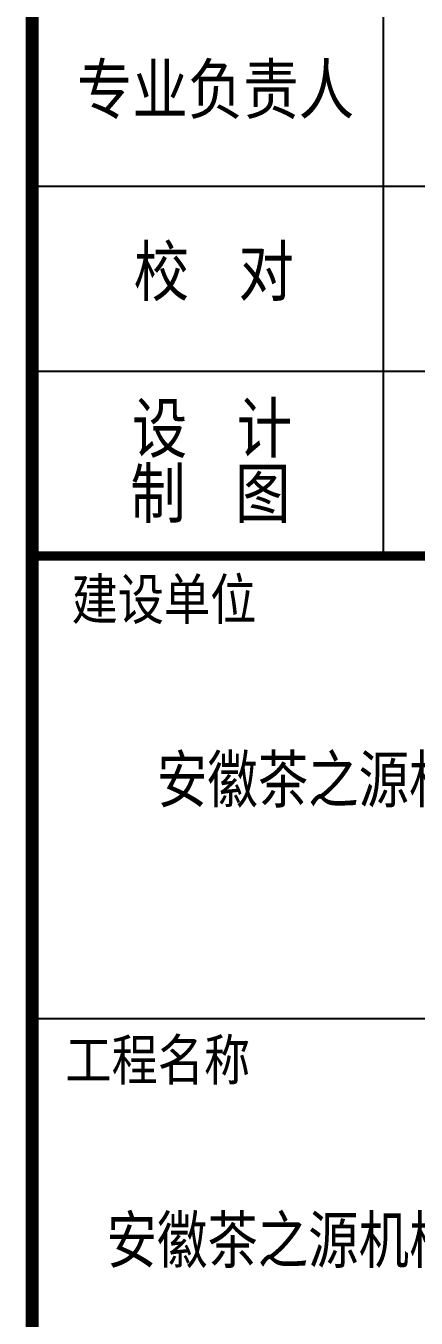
# Model space of a CAD drawing. Extents: x 8844666 to 9156203, y 1662182 to 2655606.
# Drawn here: x 9002468 to 9004580, y 1675325 to 1682313 of the extents above; entities that cross this region are included whole.
import ezdxf
from ezdxf.enums import TextEntityAlignment as Align

# ---------------------------------------------------------------- set-up
doc = ezdxf.new("R2010")
doc.units = 0
doc.header["$LTSCALE"] = 1000
doc.header["$MEASUREMENT"] = 0
doc.layers.get('0').update_dxf_attribs({"linetype": 'CONTINUOUS'})
for name, color, linetype in [('PP-PM-TK', 7, 'CONTINUOUS'), ('PUB_TEXT', 7, 'CONTINUOUS'), ('PUB_TITLE', 4, 'CONTINUOUS')]:
    doc.layers.add(name, color=color, linetype=linetype)
doc.styles.add('TQ', font='txt.shx', dxfattribs={"width": 0.8, "bigfont": 'hztxt.shx'})
doc.styles.add('仿宋', font='', dxfattribs={"width": 0.8})
doc.styles.get('仿宋').set_extended_font_data('SimSun')

# ---------------------------------------------------------------- blocks, each defined once
blk = doc.blocks.new('A1-TK')
at = {"layer": 'PP-PM-TK', "color": 4}
for p, q in [((9148150.3, 1813479.9), (9148150.3, 1820479.9)), ((9146250.4, 1815479.9), (9151750.4, 1815479.9)), ((9146250.4, 1814479.9), (9151750.4, 1814479.9)), ((9146250.4, 1810979.9), (9151750.4, 1810979.9))]:
    blk.add_line(p, q, dxfattribs=at)
at = {"layer": 'PP-PM-TK', "color": 4, "const_width": 70}
blk.add_lwpolyline([(9146250.4, 1854615.8), (9151750.4, 1854615.8), (9151750.4, 1797215.8), (9146250.4, 1797215.8)], close=True, dxfattribs=at)
at = {"layer": 'PP-PM-TK', "color": 4}
for const_width in [50, 20]:
    blk.add_lwpolyline([(9146250.4, 1813479.9), (9151750.4, 1813479.9)], dxfattribs=dict(at, const_width=const_width))
at = {"layer": 'PUB_TEXT', "color": 2, "style": 'TQ'}
for s, height, p in [('专业负责人', 300, (9146492.1, 1815843.3)), ('校 对', 300, (9146798.7, 1814859)), ('设 计', 300, (9146789.4, 1814011.3)), ('制 图', 300, (9146780.6, 1813658.4)), ('建设单位', 250, (9146463.2, 1813112.6)), ('工程名称', 250, (9146429.6, 1810621.6))]:
    blk.add_text(s, height=height, dxfattribs=at).set_placement(p)
at = {"layer": 'PUB_TITLE', "color": 0, "style": '仿宋', "width": 0.8}
for s, p in [('安徽茶之源机械研发有限责任公司', (9148971.2, 1812147.7)), ('安徽茶之源机械研发有限责任公司厂区', (9148971.2, 1809657.7))]:
    blk.add_text(s, height=250, dxfattribs=at).set_placement(p, align=Align.CENTER)

msp = doc.modelspace()

# ---------------------------------------------------------------- block references
msp.add_blockref('A1-TK', (-143747.6, -134034))

doc.saveas('drawing.dxf')
